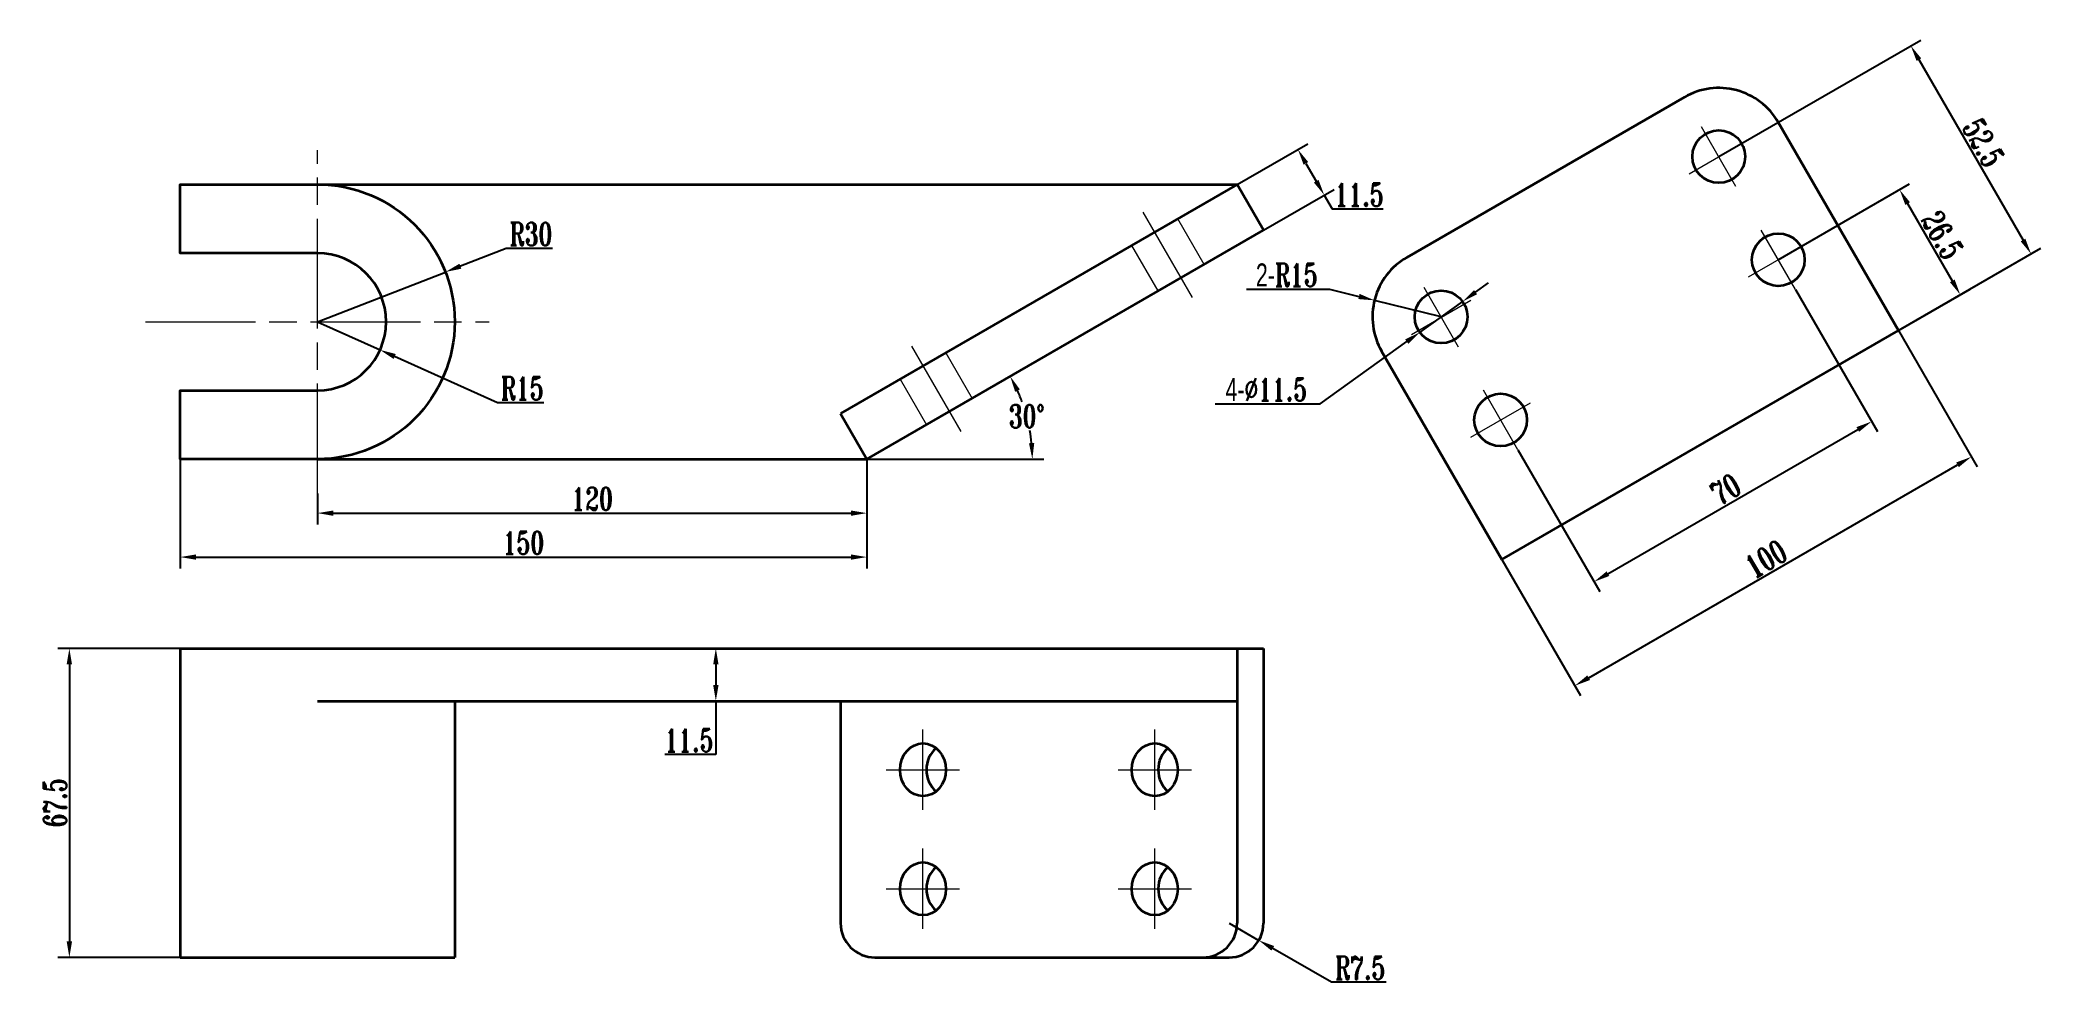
# Model space of a CAD drawing. Header units: millimetres. Extents: x -10 to 427, y 74 to 280.
import ezdxf

# ---------------------------------------------------------------- set-up
doc = ezdxf.new("R2010")
doc.units = ezdxf.units.MM
doc.linetypes.add('ACAD_ISO02W100', pattern=[15, 12, -3])
doc.linetypes.add('ACAD_ISO08W100', pattern=[36, 24, -3, 6, -3])
for name, color, linetype, lineweight in [('文本层', 212, 'Continuous', 13), ('点划线', 1, 'ACAD_ISO08W100', 13), ('轮廓线', 7, 'Continuous', 35), ('隐藏线', 44, 'ACAD_ISO02W100', 13)]:
    doc.layers.add(name, color=color, linetype=linetype, lineweight=lineweight)
doc.styles.add('数字与字母', font='romant.shx', dxfattribs={"width": 0.7})
doc.dimstyles.new('机械标注', dxfattribs={"dimtxt": 5, "dimasz": 3.5, "dimexe": 2.5, "dimexo": 0, "dimtad": 1, "dimtoh": 1, "dimdec": 1, "dimdsep": 46, "dimtxsty": '数字与字母', "dimcen": 2.5, "dimadec": 0, "dimazin": 0, "dimtfac": 1, "dimtdec": 1, "dimtmove": 0, "dimatfit": 3, "dimfxl": 0, "dimarcsym": 0})
doc.dimstyles.new('机械标注$2', dxfattribs={"dimtxt": 5, "dimasz": 3.5, "dimexe": 2.5, "dimexo": 0, "dimtad": 1, "dimtih": 1, "dimtoh": 1, "dimdec": 1, "dimdsep": 46, "dimtxsty": '数字与字母', "dimcen": 2.5, "dimadec": 0, "dimazin": 0, "dimtfac": 1, "dimtdec": 1, "dimtmove": 0, "dimatfit": 3, "dimfxl": 0, "dimarcsym": 0})

# ---------------------------------------------------------------- blocks, each defined once
blk = doc.blocks.new('*D1')
at = {"layer": 'Defpoints', "color": 0}
for p in [(170.26, 188.63), (50.26, 181.13), (170.26, 176.83)]:
    blk.add_point(p, dxfattribs=at)
at = {"layer": '文本层', "color": 0, "lineweight": -2}
for p, q in [((170.26, 188.63), (170.26, 174.33)), ((50.26, 181.13), (50.26, 174.33)), ((53.76, 176.83), (166.76, 176.83))]:
    blk.add_line(p, q, dxfattribs=at)
at = {"layer": '文本层', "color": 0}
for points in [[(53.76, 177.41), (53.76, 176.24), (50.26, 176.83)], [(166.76, 177.41), (166.76, 176.24), (170.26, 176.83)]]:
    blk.add_solid(points, dxfattribs=at)
at = {"layer": '文本层', "color": 0, "insert": (110.26, 179.95), "char_height": 5, "attachment_point": 5, "style": '数字与字母'}
blk.add_mtext('120', dxfattribs=at)
blk = doc.blocks.new('*D2')
at = {"layer": 'Defpoints', "color": 0}
for p in [(20.26, 188.63), (170.26, 181.48), (170.26, 167.23)]:
    blk.add_point(p, dxfattribs=at)
at = {"layer": '文本层', "color": 0, "lineweight": -2}
for p, q in [((20.26, 188.63), (20.26, 164.73)), ((170.26, 181.48), (170.26, 164.73)), ((23.76, 167.23), (166.76, 167.23))]:
    blk.add_line(p, q, dxfattribs=at)
at = {"layer": '文本层', "color": 0}
for points in [[(23.76, 167.81), (23.76, 166.65), (20.26, 167.23)], [(166.76, 167.81), (166.76, 166.65), (170.26, 167.23)]]:
    blk.add_solid(points, dxfattribs=at)
at = {"layer": '文本层', "color": 0, "insert": (95.26, 170.35), "char_height": 5, "attachment_point": 5, "style": '数字与字母'}
blk.add_mtext('150', dxfattribs=at)
blk = doc.blocks.new('*D3')
at = {"layer": 'Defpoints', "color": 0}
for p in [(20.26, 147.29), (-3.9, 79.79), (20.26, 79.79)]:
    blk.add_point(p, dxfattribs=at)
at = {"layer": '文本层', "color": 0, "lineweight": -2}
for p, q in [((20.26, 147.29), (-6.4, 147.29)), ((-3.9, 143.79), (-3.9, 83.29)), ((20.26, 79.79), (-6.4, 79.79))]:
    blk.add_line(p, q, dxfattribs=at)
at = {"layer": '文本层', "color": 0}
for points in [[(-4.49, 143.79), (-3.32, 143.79), (-3.9, 147.29)], [(-4.49, 83.29), (-3.32, 83.29), (-3.9, 79.79)]]:
    blk.add_solid(points, dxfattribs=at)
at = {"layer": '文本层', "color": 0, "insert": (-7.03, 113.54), "char_height": 5, "attachment_point": 5, "rotation": 90, "style": '数字与字母'}
blk.add_mtext('67.5', dxfattribs=at)
blk = doc.blocks.new('*D4')
at = {"layer": 'Defpoints', "color": 0}
for p in [(134.93, 147.29), (134.93, 135.79), (137.27, 135.79)]:
    blk.add_point(p, dxfattribs=at)
at = {"layer": '文本层', "color": 0, "lineweight": -2}
for p, q in [((134.93, 147.29), (139.77, 147.29)), ((137.27, 143.79), (137.27, 139.29)), ((134.93, 135.79), (139.77, 135.79)), ((137.27, 135.79), (137.27, 124.11)), ((137.27, 124.11), (126.15, 124.11))]:
    blk.add_line(p, q, dxfattribs=at)
at = {"layer": '文本层', "color": 0}
for points in [[(136.69, 143.79), (137.86, 143.79), (137.27, 147.29)], [(136.69, 139.29), (137.86, 139.29), (137.27, 135.79)]]:
    blk.add_solid(points, dxfattribs=at)
at = {"layer": '文本层', "color": 0, "insert": (131.4, 127.23), "char_height": 5, "attachment_point": 5, "style": '数字与字母'}
blk.add_mtext('11.5', dxfattribs=at)
blk = doc.blocks.new('*D5')
at = {"layer": 'Defpoints', "color": 0}
for p in [(373.03, 225.67), (389.67, 196.85), (312.4, 190.67)]:
    blk.add_point(p, dxfattribs=at)
at = {"layer": '文本层', "color": 0, "lineweight": -2}
for p, q in [((373.03, 225.67), (390.92, 194.69)), ((332.08, 163.6), (386.64, 195.1)), ((312.4, 190.67), (330.3, 159.69))]:
    blk.add_line(p, q, dxfattribs=at)
at = {"layer": '文本层', "color": 0}
for points in [[(386.34, 195.61), (386.93, 194.6), (389.67, 196.85)], [(331.79, 164.11), (332.37, 163.1), (329.05, 161.85)]]:
    blk.add_solid(points, dxfattribs=at)
at = {"layer": '文本层', "color": 0, "insert": (357.79, 182.06), "char_height": 5, "attachment_point": 5, "rotation": 30, "style": '数字与字母'}
blk.add_mtext('70', dxfattribs=at)
blk = doc.blocks.new('*D6')
at = {"layer": 'Defpoints', "color": 0}
for p in [(395.52, 216.72), (411.44, 189.13), (308.91, 166.72)]:
    blk.add_point(p, dxfattribs=at)
at = {"layer": '文本层', "color": 0, "lineweight": -2}
for p, q in [((395.52, 216.72), (412.69, 186.97)), ((327.87, 140.88), (408.41, 187.38)), ((308.91, 166.72), (326.09, 136.97))]:
    blk.add_line(p, q, dxfattribs=at)
at = {"layer": '文本层', "color": 0}
for points in [[(408.12, 187.89), (408.7, 186.88), (411.44, 189.13)], [(327.58, 141.39), (328.16, 140.38), (324.84, 139.13)]]:
    blk.add_solid(points, dxfattribs=at)
at = {"layer": '文本层', "color": 0, "insert": (366.58, 166.84), "char_height": 5, "attachment_point": 5, "rotation": 30, "style": '数字与字母'}
blk.add_mtext('100', dxfattribs=at)
blk = doc.blocks.new('*D7')
at = {"layer": 'Defpoints', "color": 0}
for p in [(369.28, 232.17), (409.02, 224.52), (382.53, 209.22)]:
    blk.add_point(p, dxfattribs=at)
at = {"layer": '文本层', "color": 0, "lineweight": -2}
for p, q in [((369.28, 232.17), (397.94, 248.72)), ((397.52, 244.43), (407.27, 227.55)), ((382.53, 209.22), (411.19, 225.77))]:
    blk.add_line(p, q, dxfattribs=at)
at = {"layer": '文本层', "color": 0}
for points in [[(398.03, 244.73), (397.01, 244.14), (395.77, 247.47)], [(407.78, 227.84), (406.76, 227.26), (409.02, 224.52)]]:
    blk.add_solid(points, dxfattribs=at)
at = {"layer": '文本层', "color": 0, "insert": (405.1, 237.55), "char_height": 5, "attachment_point": 5, "rotation": 300, "style": '数字与字母'}
blk.add_mtext('26.5', dxfattribs=at)
blk = doc.blocks.new('*D8')
at = {"layer": 'Defpoints', "color": 0}
for p in [(356.28, 254.69), (424.47, 233.44), (382.53, 209.22)]:
    blk.add_point(p, dxfattribs=at)
at = {"layer": '文本层', "color": 0, "lineweight": -2}
for p, q in [((356.28, 254.69), (400.39, 280.15)), ((399.97, 275.87), (422.72, 236.47)), ((382.53, 209.22), (426.64, 234.69))]:
    blk.add_line(p, q, dxfattribs=at)
at = {"layer": '文本层', "color": 0}
for points in [[(400.48, 276.16), (399.47, 275.58), (398.22, 278.9)], [(423.23, 236.76), (422.22, 236.18), (424.47, 233.44)]]:
    blk.add_solid(points, dxfattribs=at)
at = {"layer": '文本层', "color": 0, "insert": (414.06, 257.73), "char_height": 5, "attachment_point": 5, "rotation": 300, "style": '数字与字母'}
blk.add_mtext('52.5', dxfattribs=at)
blk = doc.blocks.new('*D9')
at = {"layer": 'Defpoints', "color": 0}
for p in [(251.11, 248.59), (270.13, 246.29), (256.86, 238.63)]:
    blk.add_point(p, dxfattribs=at)
at = {"layer": '文本层', "color": 0, "lineweight": -2}
for p, q in [((251.11, 248.59), (266.54, 257.5)), ((266.13, 253.22), (268.38, 249.32)), ((256.86, 238.63), (272.29, 247.54)), ((270.13, 246.29), (271.88, 243.26)), ((271.88, 243.26), (283, 243.26))]:
    blk.add_line(p, q, dxfattribs=at)
at = {"layer": '文本层', "color": 0}
for points in [[(266.63, 253.51), (265.62, 252.92), (264.38, 256.25)], [(268.88, 249.61), (267.87, 249.03), (270.13, 246.29)]]:
    blk.add_solid(points, dxfattribs=at)
at = {"layer": '文本层', "color": 0, "insert": (277.75, 246.38), "char_height": 5, "attachment_point": 5, "style": '数字与字母'}
blk.add_mtext('11.5', dxfattribs=at)
blk = doc.blocks.new('*D10')
at = {"layer": 'Defpoints', "color": 0}
for p in [(50.26, 218.63), (63.94, 212.48)]:
    blk.add_point(p, dxfattribs=at)
at = {"layer": '文本层', "color": 0, "lineweight": -2}
for p, q in [((50.26, 218.63), (63.94, 212.48)), ((89.6, 200.95), (67.13, 211.05)), ((99.73, 200.95), (89.6, 200.95))]:
    blk.add_line(p, q, dxfattribs=at)
at = {"layer": '文本层', "color": 0}
blk.add_solid([(67.37, 211.58), (66.9, 210.51), (63.94, 212.48)], dxfattribs=at)
at = {"layer": '文本层', "color": 0, "insert": (94.98, 204.08), "char_height": 5, "attachment_point": 5, "style": '数字与字母'}
blk.add_mtext('R15', dxfattribs=at)
blk = doc.blocks.new('*D11')
at = {"layer": 'Defpoints', "color": 0}
for p in [(78.22, 229.49), (50.26, 218.63)]:
    blk.add_point(p, dxfattribs=at)
at = {"layer": '文本层', "color": 0, "lineweight": -2}
for p, q in [((91.5, 234.65), (81.49, 230.76)), ((101.63, 234.65), (91.5, 234.65)), ((50.26, 218.63), (78.22, 229.49))]:
    blk.add_line(p, q, dxfattribs=at)
at = {"layer": '文本层', "color": 0}
blk.add_solid([(81.28, 231.3), (81.7, 230.21), (78.22, 229.49)], dxfattribs=at)
at = {"layer": '文本层', "color": 0, "insert": (96.88, 237.77), "char_height": 5, "attachment_point": 5, "style": '数字与字母'}
blk.add_mtext('R30', dxfattribs=at)
blk = doc.blocks.new('*D12')
at = {"layer": 'Defpoints', "color": 0}
for p in [(249.36, 87.29), (255.85, 83.53)]:
    blk.add_point(p, dxfattribs=at)
at = {"layer": '文本层', "color": 0, "lineweight": -2}
for p, q in [((249.36, 87.29), (255.85, 83.53)), ((271.69, 74.37), (258.88, 81.78)), ((283.65, 74.37), (271.69, 74.37))]:
    blk.add_line(p, q, dxfattribs=at)
at = {"layer": '文本层', "color": 0}
blk.add_solid([(259.18, 82.29), (258.59, 81.28), (255.85, 83.53)], dxfattribs=at)
at = {"layer": '文本层', "color": 0, "insert": (277.98, 77.5), "char_height": 5, "attachment_point": 5, "style": '数字与字母'}
blk.add_mtext('R7.5', dxfattribs=at)
blk = doc.blocks.new('*D14')
at = {"layer": 'Defpoints', "color": 0}
for p in [(281.1, 223.3), (295.65, 219.69)]:
    blk.add_point(p, dxfattribs=at)
at = {"layer": '文本层', "color": 0, "lineweight": -2}
for p, q in [((253.18, 225.74), (271.3, 225.74)), ((271.3, 225.74), (277.7, 224.15)), ((295.65, 219.69), (281.1, 223.3))]:
    blk.add_line(p, q, dxfattribs=at)
at = {"layer": '文本层', "color": 0}
blk.add_solid([(277.84, 224.71), (277.56, 223.58), (281.1, 223.3)], dxfattribs=at)
at = {"layer": '文本层', "color": 0, "insert": (261.93, 228.86), "char_height": 5, "attachment_point": 5, "style": '数字与字母'}
blk.add_mtext('{\\f??|b0|i0|c0|p54;2-}R15', dxfattribs=at)
blk = doc.blocks.new('*D15')
at = {"layer": 'Defpoints', "color": 0}
for p in [(300.32, 223.04), (290.98, 216.33)]:
    blk.add_point(p, dxfattribs=at)
at = {"layer": '文本层', "color": 0, "lineweight": -2}
for p, q in [((300.32, 223.04), (290.98, 216.33)), ((303.17, 225.08), (306.01, 227.12)), ((269.25, 200.72), (288.14, 214.29)), ((246.29, 200.72), (269.25, 200.72))]:
    blk.add_line(p, q, dxfattribs=at)
at = {"layer": '文本层', "color": 0}
for points in [[(302.83, 225.56), (303.51, 224.61), (300.32, 223.04)], [(287.8, 214.76), (288.48, 213.82), (290.98, 216.33)]]:
    blk.add_solid(points, dxfattribs=at)
at = {"layer": '文本层', "color": 0, "insert": (257.46, 203.84), "char_height": 5, "attachment_point": 5, "style": '数字与字母'}
blk.add_mtext('{\\f??|b0|i0|c0|p54;4-}∅11.5', dxfattribs=at)
blk = doc.blocks.new('*D16')
at = {"layer": 'Defpoints', "color": 0}
for p in [(256.86, 238.63), (205.84, 194.9), (50.26, 188.63), (170.26, 188.63), (170.26, 188.63)]:
    blk.add_point(p, dxfattribs=at)
at = {"layer": '文本层', "color": 0, "lineweight": -2}
blk.add_line((170.26, 188.63), (208.89, 188.63), dxfattribs=at)
for start, end in [(20.2007, 24.4476), (5.5524, 9.9232)]:
    blk.add_arc((170.26, 188.63), 36.13, start, end, dxfattribs=at)
at = {"layer": '文本层', "color": 0}
for points in [[(202.63, 203.32), (203.67, 203.85), (201.55, 206.69)], [(206.8, 192.15), (205.64, 192.1), (206.39, 188.63)]]:
    blk.add_solid(points, dxfattribs=at)
at = {"layer": '文本层', "color": 0, "insert": (205.16, 197.98), "char_height": 5, "attachment_point": 5, "style": '数字与字母'}
blk.add_mtext('30°', dxfattribs=at)

msp = doc.modelspace()

# ---------------------------------------------------------------- linework, layer by layer
at = {"layer": '点划线'}
for p, q in [((349.78, 250.94), (362.77, 258.44)), ((360.03, 248.19), (352.53, 261.18)), ((50.26, 181.13), (50.26, 256.13)), ((241.37, 223.91), (230.62, 242.53)), ((373.03, 225.67), (365.53, 238.66)), ((362.78, 228.42), (375.77, 235.92)), ((289.18, 215.86), (302.17, 223.36)), ((299.43, 213.11), (291.93, 226.1)), ((12.76, 218.63), (87.76, 218.63)), ((180, 213.31), (190.75, 194.69)), ((312.4, 190.67), (304.9, 203.66)), ((302.16, 193.42), (315.15, 200.92)), ((182.5, 112.02), (182.5, 129.57)), ((233.12, 112.02), (233.12, 129.57)), ((174.5, 120.79), (190.5, 120.79)), ((225.12, 120.79), (241.12, 120.79)), ((182.5, 86.02), (182.5, 103.57)), ((233.12, 86.02), (233.12, 103.57)), ((174.5, 94.79), (190.5, 94.79)), ((225.12, 94.79), (241.12, 94.79))]:
    msp.add_line(p, q, dxfattribs=at)
at = {"layer": '轮廓线'}
for p, q in [((251.11, 248.59), (164.51, 198.59)), ((256.86, 238.63), (251.11, 248.59)), ((170.26, 188.63), (256.86, 238.63)), ((164.51, 198.59), (170.26, 188.63)), ((50.26, 188.63), (170.26, 188.63)), ((20.26, 147.29), (20.26, 79.79)), ((20.26, 147.29), (256.86, 147.29)), ((251.11, 147.29), (251.11, 87.29)), ((256.86, 147.29), (256.86, 87.29)), ((50.26, 135.79), (251.11, 135.79)), ((80.26, 135.79), (80.26, 79.79)), ((164.51, 135.79), (164.51, 87.29)), ((20.26, 79.79), (80.26, 79.79)), ((172.01, 79.79), (249.36, 79.79))]:
    msp.add_line(p, q, dxfattribs=at)
msp.add_lwpolyline([(308.91, 166.72), (395.52, 216.72), (369.27, 262.19, 0.414214), (348.78, 267.68), (288.15, 232.68, 0.414214), (282.66, 212.19)], format="xyb", close=True, dxfattribs=at)
msp.add_lwpolyline([(50.26, 188.63), (20.26, 188.63), (20.26, 203.63), (50.26, 203.63, 1), (50.26, 233.63), (20.26, 233.63), (20.26, 248.63), (50.26, 248.63, -1), (50.26, 188.63, 1)], format="xyb", dxfattribs=at)
msp.add_lwpolyline([(50.26, 248.63), (251.11, 248.59)], dxfattribs=at)
for centre in [(356.28, 254.69), (369.28, 232.17), (295.65, 219.69), (308.65, 197.17)]:
    msp.add_circle(centre, 5.75, dxfattribs=at)
for centre, start, end in [((172.01, 87.29), 180, 270), ((243.61, 87.29), 270, 0), ((249.36, 87.29), 270, 0)]:
    msp.add_arc(centre, 7.5, start, end, dxfattribs=at)
for centre in [(182.5, 120.79), (233.12, 120.79), (182.5, 94.79), (233.12, 94.79)]:
    msp.add_ellipse(centre, major_axis=(0, 5.78), ratio=0.866025, dxfattribs=at)
for centre in [(188.25, 120.79), (238.87, 120.79), (188.25, 94.79), (238.87, 94.79)]:
    msp.add_ellipse(centre, major_axis=(0, 5.78), ratio=0.866025, start_param=0.612422, end_param=2.529171, dxfattribs=at)
at = {"layer": '隐藏线'}
for p, q in [((243.87, 231.13), (238.12, 241.09)), ((233.87, 225.35), (228.12, 235.31)), ((187.5, 211.86), (193.25, 201.9)), ((177.5, 206.09), (183.25, 196.13))]:
    msp.add_line(p, q, dxfattribs=at)

# ---------------------------------------------------------------- dimensions: what is measured, and where the dimension line sits
at = {"layer": '文本层'}
for p1, p2, distance, picture, middle in [((356.28, 254.69), (382.53, 209.22), 48.44, '*D8', (414.06, 257.73)), ((251.11, 248.59), (256.86, 238.63), 15.32, '*D9', (277.75, 246.38)), ((369.28, 232.17), (382.53, 209.22), 30.59, '*D7', (405.1, 237.55)), ((312.4, 190.67), (373.03, 225.67), -33.28, '*D5', (357.79, 182.06)), ((308.91, 166.72), (395.52, 216.72), -31.85, '*D6', (366.58, 166.84))]:
    dim = msp.add_aligned_dim(p1=p1, p2=p2, distance=distance, dimstyle='机械标注', dxfattribs=at)
    dim.commit()
    dim.dimension.update_dxf_attribs({"geometry": picture, "text_midpoint": middle})
for center, mpoint, picture, middle in [((50.26, 218.63), (78.22, 229.49), '*D11', (96.88, 234.65)), ((50.26, 218.63), (63.94, 212.48), '*D10', (94.98, 200.95)), ((249.36, 87.29), (255.85, 83.53), '*D12', (277.98, 74.37))]:
    dim = msp.add_radius_dim(center=center, mpoint=mpoint, dimstyle='机械标注', dxfattribs=at)
    dim.commit()
    dim.dimension.update_dxf_attribs({"geometry": picture, "text_midpoint": middle, "dimtype": 164})
dim = msp.add_angular_dim_2l(base=(205.84, 194.9), line1=((170.26, 188.63), (256.86, 238.63)), line2=((50.26, 188.63), (170.26, 188.63)), dimstyle='机械标注$2', dxfattribs=at)
dim.commit()
dim.dimension.update_dxf_attribs({"geometry": '*D16', "text_midpoint": (205.16, 197.98)})
dim = msp.add_radius_dim(center=(295.65, 219.69), mpoint=(281.1, 223.3), text='{\\f??|b0|i0|c0|p54;2-}<>', dimstyle='机械标注', dxfattribs=at)
dim.commit()
dim.dimension.update_dxf_attribs({"geometry": '*D14', "text_midpoint": (271.3, 225.74), "dimtype": 164})
dim = msp.add_diameter_dim_2p(p1=(300.32, 223.04), p2=(290.98, 216.33), text='{\\f??|b0|i0|c0|p54;4-}<>', dimstyle='机械标注', dxfattribs=at)
dim.commit()
dim.dimension.update_dxf_attribs({"geometry": '*D15', "text_midpoint": (257.46, 200.72), "dimtype": 163})
for base, p1, p2, picture, middle in [((170.26, 167.23), (20.26, 188.63), (170.26, 181.48), '*D2', (95.26, 170.35)), ((170.26, 176.83), (50.26, 181.13), (170.26, 188.63), '*D1', (110.26, 179.95))]:
    dim = msp.add_linear_dim(base=base, p1=p1, p2=p2, dimstyle='机械标注', dxfattribs=at)
    dim.commit()
    dim.dimension.update_dxf_attribs({"geometry": picture, "text_midpoint": middle})
dim = msp.add_linear_dim(base=(-3.9, 79.79), p1=(20.26, 147.29), p2=(20.26, 79.79), angle=90, dimstyle='机械标注', dxfattribs=at)
dim.commit()
dim.dimension.update_dxf_attribs({"geometry": '*D3', "text_midpoint": (-7.03, 113.54)})
dim = msp.add_linear_dim(base=(137.27, 135.79), p1=(134.93, 147.29), p2=(134.93, 135.79), angle=90, dimstyle='机械标注', dxfattribs=at)
dim.commit()
dim.dimension.update_dxf_attribs({"geometry": '*D4', "text_midpoint": (131.4, 124.11), "dimtype": 160})

doc.saveas('drawing.dxf')
